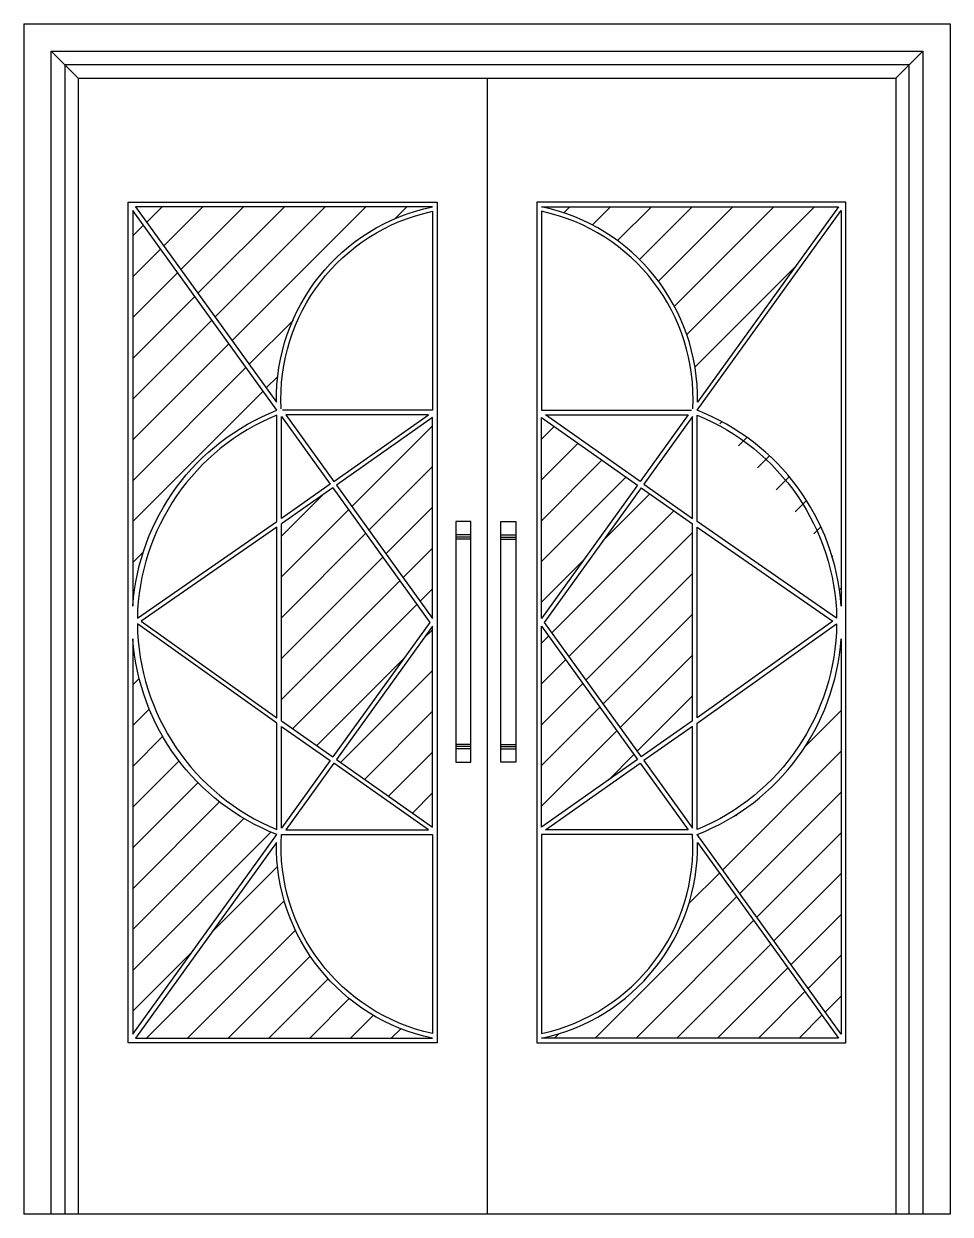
# Model space of a CAD drawing. Header units: metres. Extents: x -4823 to -3191, y 40 to 2136.
import ezdxf

# ---------------------------------------------------------------- set-up
doc = ezdxf.new("R2010")
doc.units = ezdxf.units.M
for name, color, linetype in [('2', 2, 'Continuous'), ('3', 3, 'Continuous'), ('4', 4, 'Continuous'), ('7', 7, 'Continuous'), ('BH', 3, 'Continuous')]:
    doc.layers.add(name, color=color, linetype=linetype)
pattern_1 = [(45, (0, 0), (-35.921, 35.921), [])]

msp = doc.modelspace()

# ---------------------------------------------------------------- hatches: boundary and pattern name
at = {"layer": 'BH'}
h = msp.add_hatch(dxfattribs=at)
h.set_pattern_fill('AR-SAND,_O', scale=16)
h.set_pattern_definition(pattern_1)
h.paths.add_polyline_path([(-4626.55, 1814), (-4103.49, 1814, 0.35), (-4378.32, 1477.36), (-4381.26, 1473.93)])
h.paths.add_polyline_path([(-4631.49, 1807.16), (-4386.62, 1467.68), (-4408.92, 1441.66, 0.2), (-4614.04, 1202.36), (-4631.49, 1182)])
h.paths.add_polyline_path([(-4386.62, 1467.68), (-4377.77, 1455.42, 0.02), (-4408.92, 1441.66)])
h.paths.add_polyline_path([(-4378.32, 1477.36, 0.01), (-4378.29, 1469.81), (-4381.26, 1473.93)])
h.paths.add_polyline_path([(-4631.49, 1182), (-4614.04, 1202.36, 0.06), (-4631.49, 1110.8)])
h.paths.add_polyline_path([(-4631.49, 1053.2, 0.09), (-4597.74, 918.63), (-4631.49, 958)])
h.paths.add_polyline_path([(-4631.49, 958), (-4597.74, 918.63, 0.15), (-4448.93, 745.02), (-4396.02, 683.28), (-4631.49, 356.84)])
h.paths.add_polyline_path([(-4448.93, 745.02, 0.05), (-4377.77, 708.58), (-4396.02, 683.28)])
h.paths.add_polyline_path([(-4378.29, 694.19, 0.02), (-4377.23, 661.36), (-4390.66, 677.04)])
h.paths.add_polyline_path([(-4390.66, 677.04), (-4377.23, 661.36, 0.33), (-4111.98, 351.9), (-4110.34, 350), (-4626.55, 350)])
h.paths.add_polyline_path([(-4103.49, 1075.16), (-4103.49, 721.47), (-4272.79, 840.45)])
h.paths.add_polyline_path([(-4369.77, 1255.41), (-4279.34, 1318.95), (-4108.42, 1082), (-4279.34, 845.05), (-4369.77, 908.59)])
h.paths.add_polyline_path([(-4272.79, 1323.55), (-4103.49, 1442.53), (-4103.49, 1088.84)])
h = msp.add_hatch(dxfattribs=at)
h.set_pattern_fill('AR-SAND,_O', scale=16)
h.set_pattern_definition(pattern_1)
h.paths.add_polyline_path([(-3911.49, 1814, -0.35), (-3636.65, 1477.36), (-3633.71, 1473.93), (-3388.42, 1814)])
h.paths.add_polyline_path([(-3628.36, 1467.68), (-3606.05, 1441.66, -0.2), (-3400.94, 1202.36), (-3383.49, 1182), (-3383.49, 1807.16)])
h.paths.add_polyline_path([(-3606.05, 1441.66), (-3628.36, 1467.68), (-3637.2, 1455.42, -0.02)])
h.paths.add_polyline_path([(-3383.49, 1807.16), (-3383.49, 1110.8, 0.06), (-3400.94, 1202.36), (-3606.05, 1441.66, 0.02), (-3637.2, 1455.42)])
h.paths.add_polyline_path([(-3383.49, 958), (-3417.24, 918.63, -0.15), (-3566.04, 745.02), (-3618.96, 683.28), (-3383.49, 356.84)])
h.paths.add_polyline_path([(-3388.42, 350), (-3624.31, 677.04), (-3637.75, 661.36, -0.33), (-3903, 351.9), (-3904.63, 350)])
h.paths.add_polyline_path([(-3911.49, 1075.16), (-3911.49, 721.47), (-3742.18, 840.45)])
h.paths.add_polyline_path([(-3735.64, 1318.95), (-3906.55, 1082), (-3735.64, 845.05), (-3645.2, 908.59), (-3645.2, 1255.41)])
h.paths.add_polyline_path([(-3742.18, 1323.55), (-3911.49, 1442.53), (-3911.49, 1088.84)])

# ---------------------------------------------------------------- linework, layer by layer
at = {"layer": '2'}
msp.add_line((-3191.49, 40), (-4823.49, 40), dxfattribs=at)
at = {"layer": '3'}
for p, q in [((-4775.49, 2088), (-4727.49, 2040)), ((-3239.49, 2088), (-3287.49, 2040)), ((-4279.34, 1318.95), (-4369.77, 1255.41)), ((-4279.34, 1318.95), (-4108.42, 1082)), ((-3735.64, 1318.95), (-3906.55, 1082)), ((-3735.64, 1318.95), (-3645.2, 1255.41)), ((-4369.77, 908.59), (-4369.77, 1255.41)), ((-3645.2, 908.59), (-3645.2, 1255.41)), ((-3396.35, 1185.4), (-3396.35, 1185.4)), ((-3385.92, 1177.81), (-3385.92, 1177.81)), ((-4108.42, 1082), (-4279.34, 845.05)), ((-3906.55, 1082), (-3735.64, 845.05)), ((-4369.77, 908.59), (-4279.34, 845.05)), ((-3645.2, 908.59), (-3735.64, 845.05))]:
    msp.add_line(p, q, dxfattribs=at)
for points in [[(-4775.49, 40), (-4775.49, 2088), (-3239.49, 2088), (-3239.49, 40)], [(-3263.49, 40), (-3263.49, 2064), (-4751.49, 2064), (-4751.49, 40)]]:
    msp.add_lwpolyline(points, dxfattribs=at)
for points in [[(-4631.49, 1807.16), (-4631.49, 1110.8, -0.29), (-4377.77, 1455.42)], [(-4626.55, 1814), (-4378.29, 1469.81, -0.36), (-4103.49, 1814)], [(-3388.42, 1814), (-3636.69, 1469.81, 0.36), (-3911.49, 1814)], [(-3383.49, 1807.16), (-3383.49, 1110.8, 0.29), (-3637.2, 1455.42)], [(-4623.46, 1089.22), (-4377.77, 1259.56), (-4377.77, 1446.8, 0.3)], [(-3391.52, 1089.22), (-3637.2, 1259.56), (-3637.2, 1446.8, -0.3)], [(-4623.46, 1079.4, 0.3), (-4377.77, 717.2), (-4377.77, 904.44)], [(-3391.52, 1079.4, -0.3), (-3637.2, 717.2), (-3637.2, 904.44)], [(-4377.77, 708.58, -0.29), (-4631.49, 1053.2), (-4631.49, 356.84)], [(-3637.2, 708.58, 0.29), (-3383.49, 1053.2), (-3383.49, 356.84)], [(-4103.49, 350, -0.36), (-4378.29, 694.19), (-4626.55, 350)], [(-4369.76, 708.58), (-4103.49, 708.58), (-4103.49, 358.18, -0.37), (-4369.76, 708.58)], [(-3645.22, 708.58), (-3911.49, 708.58), (-3911.49, 358.18, 0.37), (-3645.22, 708.58)], [(-3911.49, 350, 0.36), (-3636.69, 694.19), (-3388.42, 350)]]:
    msp.add_lwpolyline(points, format="xyb", close=True, dxfattribs=at)
for points in [[(-4369.91, 1458.19, -0.37), (-4103.49, 1805.82), (-4103.49, 1455.42), (-4367.91, 1455.42)], [(-3645.07, 1458.19, 0.37), (-3911.49, 1805.82), (-3911.49, 1455.42), (-3647.07, 1455.42)]]:
    msp.add_lwpolyline(points, format="xyb", dxfattribs=at)
for points in [[(-4362.14, 1447.42), (-4277.47, 1330.04), (-4110.44, 1447.42)], [(-3652.84, 1447.42), (-3737.5, 1330.04), (-3904.53, 1447.42)], [(-4284.02, 1325.44), (-4369.77, 1265.18), (-4369.77, 1444.33)], [(-4103.49, 1442.53), (-4272.79, 1323.55), (-4103.49, 1088.84)], [(-3911.49, 1442.53), (-3742.18, 1323.55), (-3911.49, 1088.84)], [(-3730.96, 1325.44), (-3645.2, 1265.18), (-3645.2, 1444.33)], [(-4377.77, 914.22), (-4377.77, 1249.78), (-4616.53, 1084.31)], [(-3637.2, 914.22), (-3637.2, 1249.78), (-3398.44, 1084.31)], [(-4103.49, 1075.16), (-4272.79, 840.45), (-4103.49, 721.47), (-4103.49, 1075.16)], [(-3911.49, 1075.16), (-3742.18, 840.45), (-3911.49, 721.47), (-3911.49, 1075.16)], [(-4284.02, 838.56), (-4369.77, 719.67), (-4369.77, 898.82)], [(-3730.96, 838.56), (-3645.2, 719.67), (-3645.2, 898.82)], [(-4110.44, 716.58), (-4277.47, 833.96), (-4362.14, 716.58)], [(-3904.53, 716.58), (-3737.5, 833.96), (-3652.84, 716.58)]]:
    msp.add_lwpolyline(points, close=True, dxfattribs=at)
at = {"layer": '4'}
for p, q in [((-4823.49, 2136), (-4823.49, 40)), ((-4823.49, 2136), (-3191.49, 2136)), ((-3191.49, 2136), (-3191.49, 40)), ((-4727.49, 2040), (-4727.49, 40)), ((-4727.49, 2040), (-3287.49, 2040)), ((-4007.49, 2040), (-4007.49, 40)), ((-3287.49, 2040), (-3287.49, 40)), ((-4062.51, 1259.68), (-4062.51, 835.97)), ((-4036.11, 1259.68), (-4062.51, 1259.68)), ((-4036.11, 835.97), (-4036.11, 1259.68)), ((-3983.21, 835.97), (-3983.21, 1259.68)), ((-3983.21, 1259.68), (-3956.8, 1259.68)), ((-3956.8, 1259.68), (-3956.8, 835.97)), ((-4036.11, 1236.08), (-4062.51, 1236.08)), ((-4036.11, 1232.29), (-4062.51, 1232.29)), ((-4036.11, 1228.5), (-4062.51, 1228.5)), ((-3983.21, 1236.08), (-3956.8, 1236.08)), ((-3983.21, 1232.29), (-3956.8, 1232.29)), ((-3983.21, 1228.5), (-3956.8, 1228.5)), ((-4036.11, 867.15), (-4062.51, 867.15)), ((-4036.11, 863.36), (-4062.51, 863.36)), ((-4036.11, 859.57), (-4062.51, 859.57)), ((-3983.21, 867.15), (-3956.8, 867.15)), ((-3983.21, 863.36), (-3956.8, 863.36)), ((-3983.21, 859.57), (-3956.8, 859.57)), ((-4062.51, 835.97), (-4036.11, 835.97)), ((-3956.8, 835.97), (-3983.21, 835.97))]:
    msp.add_line(p, q, dxfattribs=at)
at = {"layer": '7'}
for points in [[(-4095.49, 342), (-4639.49, 342), (-4639.49, 1822), (-4095.49, 1822)], [(-3919.49, 342), (-3375.49, 342), (-3375.49, 1822), (-3919.49, 1822)]]:
    msp.add_lwpolyline(points, close=True, dxfattribs=at)

doc.saveas('drawing.dxf')
